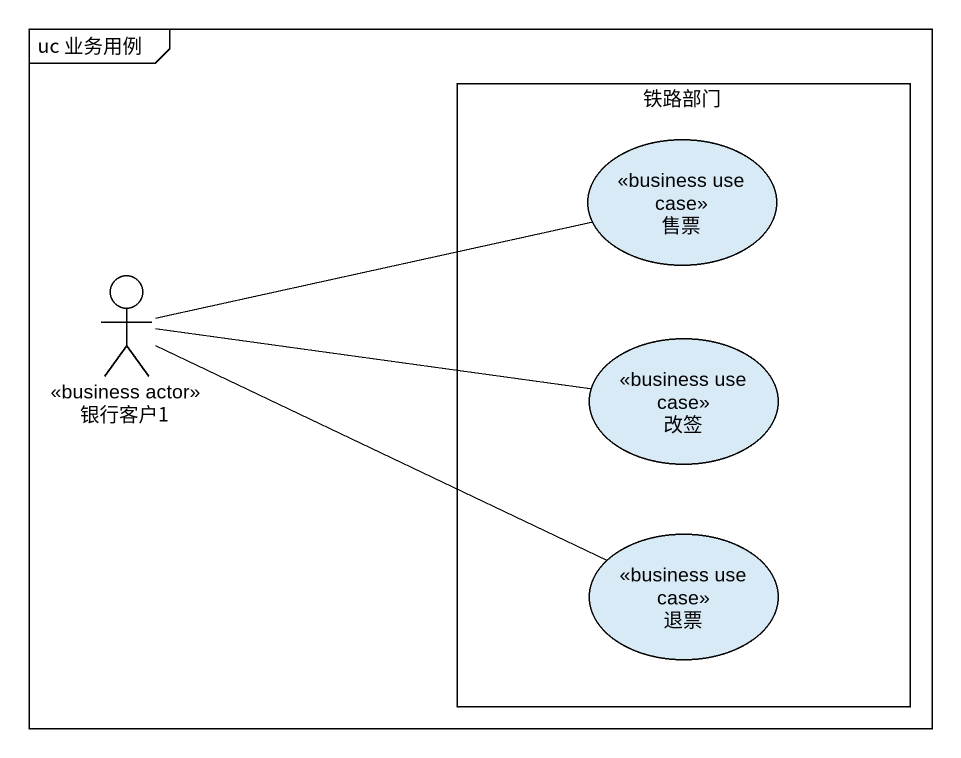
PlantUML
@startuml
mainframe uc 业务用例
rectangle 铁路部门 {
  usecase 售票 <<business use case>>
  usecase 改签 <<business use case>>
  usecase 退票 <<business use case>>
}
actor 银行客户1 <<business actor>>
银行客户1 -right- 售票
银行客户1 -right- 改签
银行客户1 -right- 退票
@enduml
